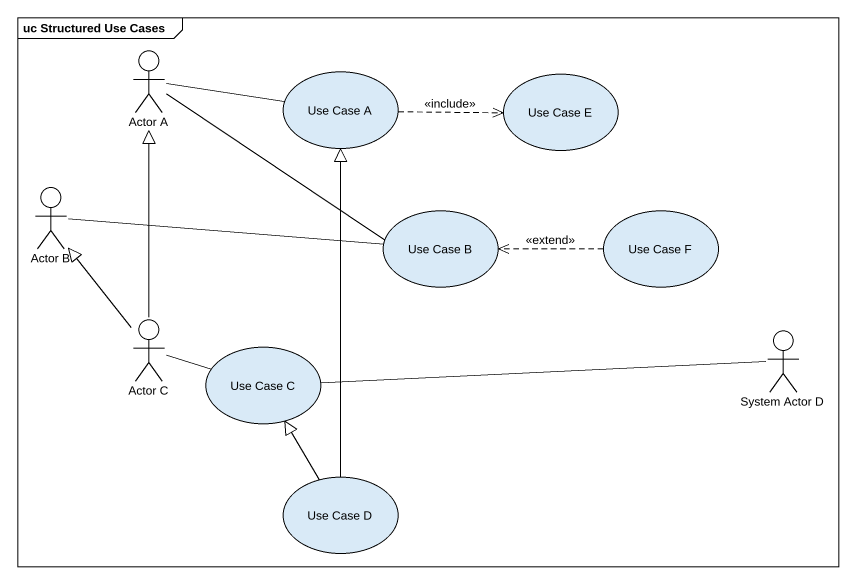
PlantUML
@startuml
mainframe uc Structured Use Cases
actor "Actor A" as Actor_A
usecase "Use Case A" as Use_Case_A
usecase "Use Case E" as Use_Case_E
actor "Actor B" as Actor_B
usecase "Use Case B" as Use_Case_B
usecase "Use Case F" as Use_Case_F
actor "Actor C" as Actor_C
actor "System Actor D" as System_Actor_D
usecase "Use Case C" as Use_Case_C
usecase "Use Case D" as Use_Case_D
Actor_A -right- Use_Case_A
Actor_A -right- Use_Case_B
Use_Case_A .right.> Use_Case_E : <<include>>
Actor_B -right- Use_Case_B
Use_Case_F .left.> Use_Case_B : <<extend>>
Actor_C -up-|> Actor_A
Actor_C -up-|> Actor_B
Actor_C -right- Use_Case_C
System_Actor_D -left- Use_Case_C
Use_Case_D -up-|> Use_Case_A
Use_Case_D -up-|> Use_Case_C
@enduml
